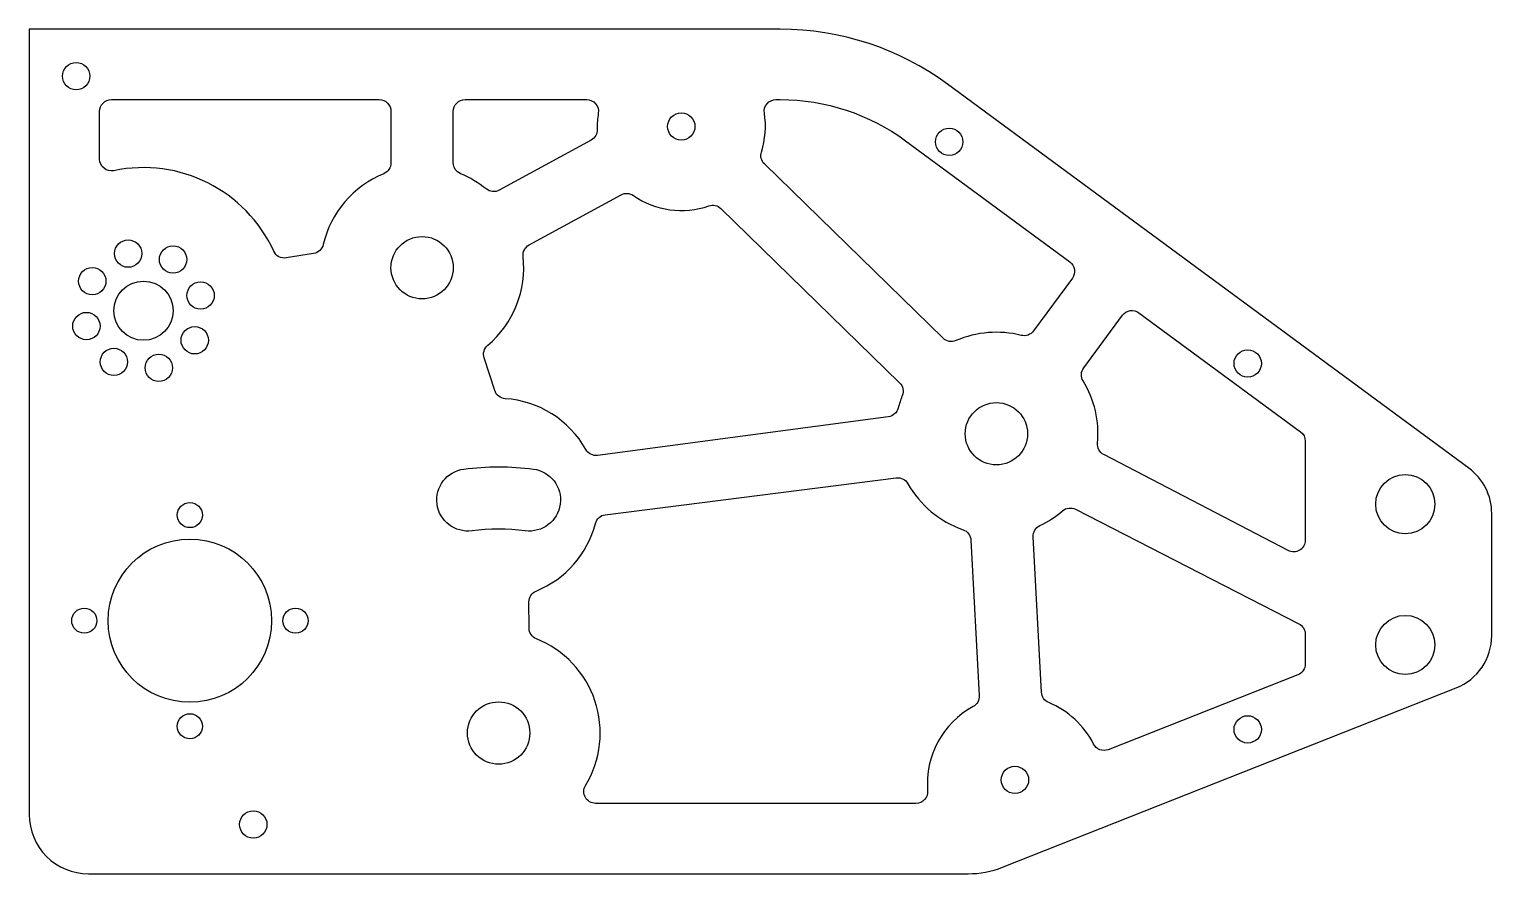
# Model space of a CAD drawing. Header units: inches. Extents: x 0 to 7.79, y -0.31 to 4.19.
import ezdxf

# ---------------------------------------------------------------- set-up
doc = ezdxf.new("R2010")
doc.units = ezdxf.units.IN
doc.header["$MEASUREMENT"] = 0

msp = doc.modelspace()

# ---------------------------------------------------------------- linework, layer by layer
for points in [[(0, 4.185), (0, 0, 0.414214), (0.315, -0.315), (5, -0.315, 0.094424), (5.1839, -0.2799), (7.5997, 0.6754, 0.307753), (7.7894, 0.9544), (7.7894, 1.6044, 0.238299), (7.6673, 1.8459), (4.8898, 3.8926, 0.160111), (4, 4.185)], [(0.375, 3.4924), (0.375, 3.7475, -0.414214), (0.4375, 3.81), (1.864, 3.81, -0.414214), (1.9265, 3.7475), (1.9265, 3.4728, -0.304551), (1.8877, 3.415, 0.242899), (1.5657, 3.0373, -0.304551), (1.5147, 2.9898), (1.369, 2.9664, -0.337223), (1.3022, 3.0021, 0.351131), (0.4504, 3.4313, -0.476736)], [(2.9929, 3.5943), (2.5035, 3.3274, -0.304551), (2.4341, 3.3338, 0.073895), (2.2973, 3.415, -0.304551), (2.2585, 3.4728), (2.2585, 3.7475, -0.414214), (2.321, 3.81), (2.9691, 3.81, -0.461447), (3.0308, 3.7377, 0.048415), (3.0255, 3.6513, -0.28393)], [(3.977, 3.81), (4, 3.81, -0.160111), (4.6674, 3.5907), (5.5426, 2.9458, -0.414214), (5.5558, 2.8584), (5.3489, 2.5775, -0.304551), (5.2833, 2.554, 0.165511), (4.9358, 2.5257, -0.304551), (4.8673, 2.5383), (3.9155, 3.4671, -0.28393), (3.8996, 3.5308, 0.117413), (3.9152, 3.7377, -0.461447)], [(4.5755, 2.1202), (3.0272, 1.9141, -0.307168), (2.9644, 1.9455, 0.253891), (2.5347, 2.2164, -0.307168), (2.4793, 2.2595), (2.4227, 2.4341, -0.304551), (2.4418, 2.5011, 0.249987), (2.6302, 2.9741, -0.304551), (2.6624, 3.0359), (3.1518, 3.3028, -0.28393), (3.2174, 3.2992, 0.239646), (3.6196, 3.2438, -0.28393), (3.6837, 3.2295), (4.6354, 2.3007, -0.304551), (4.6497, 2.2325, 0.032248), (4.6278, 2.1663, -0.304551)], [(5.9105, 2.6747), (6.7708, 2.0407, -0.238299), (6.7963, 1.9904), (6.7963, 1.4624, -0.563014), (6.7049, 1.407), (5.7232, 1.9185, -0.304551), (5.6898, 1.9797, 0.161249), (5.613, 2.311, -0.304551), (5.6161, 2.3806), (5.8231, 2.6615, -0.414214)], [(2.6418, 1.5123, 0.065543), (2.3582, 1.5123, -1), (2.3149, 1.8414, -0.065543), (2.6851, 1.8414, -1)], [(5.0153, 1.4627), (5.0597, 0.6341, -0.288946), (5.0272, 0.5758, 0.296353), (4.785, 0.1276, -0.438098), (4.7227, 0.06), (3.0163, 0.06, -0.584275), (2.9628, 0.1549, 0.462749), (2.7014, 0.9371, -0.304551), (2.6622, 0.9947), (2.6612, 1.1333, -0.307168), (2.7002, 1.1916, 0.237456), (3.0156, 1.5519, -0.307168), (3.0682, 1.5983), (4.6179, 1.7945, -0.304551), (4.6801, 1.7633, 0.182433), (4.9734, 1.5184, -0.304551)], [(6.7963, 0.8034, -0.307753), (6.7567, 0.7453), (5.7472, 0.3461, -0.387823), (5.6684, 0.3761, 0.179694), (5.4297, 0.5974, -0.288946), (5.3912, 0.6518), (5.3468, 1.4805, -0.304551), (5.3825, 1.5404, 0.066918), (5.5034, 1.6188, -0.304551), (5.5726, 1.627), (6.7623, 1.0176, -0.281449), (6.7963, 0.962)]]:
    msp.add_lwpolyline(points, format="xyb", close=True)
for centre, radius in [((0.25, 3.935), 0.0728), ((3.473, 3.667), 0.0728), ((4.9, 3.585), 0.0728), ((0.5269, 2.9893), 0.0728), ((2.0925, 2.9143), 0.166), ((0.7659, 2.9578), 0.0728), ((0.3357, 2.8425), 0.0728), ((0.6085, 2.685), 0.1575), ((0.9127, 2.7666), 0.0728), ((0.3042, 2.6035), 0.0728), ((0.8812, 2.5276), 0.0728), ((0.451, 2.4123), 0.0728), ((0.69, 2.3808), 0.0728), ((6.4894, 2.4044), 0.0728), ((5.1511, 2.0294), 0.166), ((7.3287, 1.6544), 0.1575), ((0.8555, 1.5961), 0.0669), ((0.8555, 1.0336), 0.435), ((0.293, 1.0336), 0.0669), ((1.418, 1.0336), 0.0669), ((7.3287, 0.9044), 0.1575), ((2.5, 0.435), 0.166), ((0.8555, 0.4711), 0.0669), ((6.4894, 0.4544), 0.0728), ((5.25, 0.185), 0.0728), ((1.1933, -0.052), 0.0728)]:
    msp.add_circle(centre, radius)

doc.saveas('drawing.dxf')
